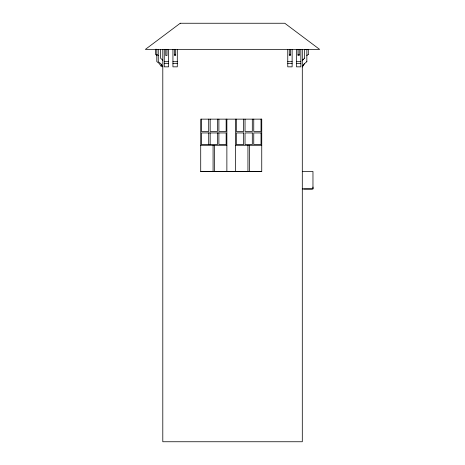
<?xml version="1.0" encoding="UTF-8"?>
<svg xmlns="http://www.w3.org/2000/svg" width="465" height="465" viewBox="0 0 465 465"><rect width="100%" height="100%" fill="white"/><g stroke="black" fill="none" stroke-linecap="round" stroke-linejoin="round"><path stroke-width="0.7" d="M302.297 66.844L304.418 63.606M302.297 66.925L304.418 63.688L306.836 61.694M304.563 58.125L302.297 60.38M306.836 55.626L308.289 54.329M302.297 60.299L303.337 59.584M304.563 49.488L308.289 49.488M174.456 54.329L175.677 54.329M289.288 54.329L290.509 54.329M298.007 54.329L299.228 54.329M164.25 61.694L168.609 61.694M172.934 61.694L177.293 61.694M287.765 61.694L292.125 61.694M296.484 61.694L300.843 61.694M164.25 63.606L168.609 63.606M172.934 63.606L177.293 63.606M287.765 63.606L292.125 63.606M296.484 63.606L300.843 63.606M200.717 145.295L226.874 145.295M235.592 145.295L261.749 145.295M200.717 171.451L261.749 171.451M302.297 171.469L312.968 171.469L312.968 188.906M302.297 188.906L312.968 188.906L312.968 187.058M303.645 189.04L312.242 189.04M162.797 60.299L160.524 58.125L160.524 49.406M156.804 54.329L158.257 55.55M156.804 55.44L155.351 54.219L155.351 49.296L156.804 49.296L156.804 61.583L159.222 63.502L161.343 66.733L161.343 64.118M162.797 66.844L160.675 63.606L158.257 61.694L158.257 49.406M308.289 49.406L308.289 54.405M306.836 49.488L306.836 61.769M304.563 49.406L304.563 58.206M302.297 49.406L302.297 441.75L162.797 441.75L162.797 49.406M300.843 49.406L300.843 66.844L296.484 66.844L296.484 49.406M299.228 49.406L299.228 55.55L298.007 55.55L298.007 49.406M292.125 49.406L292.125 66.844L287.765 66.844L287.765 49.406M290.509 49.406L290.509 55.55L289.288 55.55L289.288 49.406M261.022 119.139L261.022 131.49L253.756 131.49L253.756 119.139M252.303 119.139L252.303 131.49L245.038 131.49L245.038 119.139M249.397 145.295L249.397 171.451M247.944 145.295L247.944 171.451M243.584 119.139L243.584 131.49L236.319 131.49L236.319 119.139M235.592 119.139L235.592 171.451M226.874 119.139L226.874 171.451M226.147 119.139L226.147 131.49L218.887 131.49L218.887 119.139M218.887 132.944L218.887 144.569L226.147 144.569L226.147 132.944L201.444 132.944L201.444 144.569L217.434 144.569L217.434 132.944M217.434 119.139L217.434 131.49L210.168 131.49L210.168 119.139M214.528 145.295L214.528 171.451M213.075 145.295L213.075 171.451M210.168 132.944L210.168 144.569M208.715 119.139L208.715 131.49L201.444 131.49L201.444 119.139M208.715 132.944L208.715 144.569M177.293 49.406L177.293 66.844L172.934 66.844L172.934 49.406M175.677 49.406L175.677 55.55L174.456 55.55L174.456 49.406M168.609 49.406L168.609 66.844L164.25 66.844L164.25 49.406M166.993 49.406L166.993 55.55L165.773 55.55L165.773 49.406M180.234 23.25L145.359 49.406L319.641 49.406L284.766 23.25L180.234 23.25M261.749 119.139L200.717 119.139L200.717 171.539L261.749 171.539L261.749 119.139M243.584 132.944L236.319 132.944L236.319 144.569L243.584 144.569L243.584 132.944M252.303 132.944L245.038 132.944L245.038 144.569L252.303 144.569L252.303 132.944M261.022 132.944L253.756 132.944L253.756 144.569L261.022 144.569L261.022 132.944"/></g></svg>
